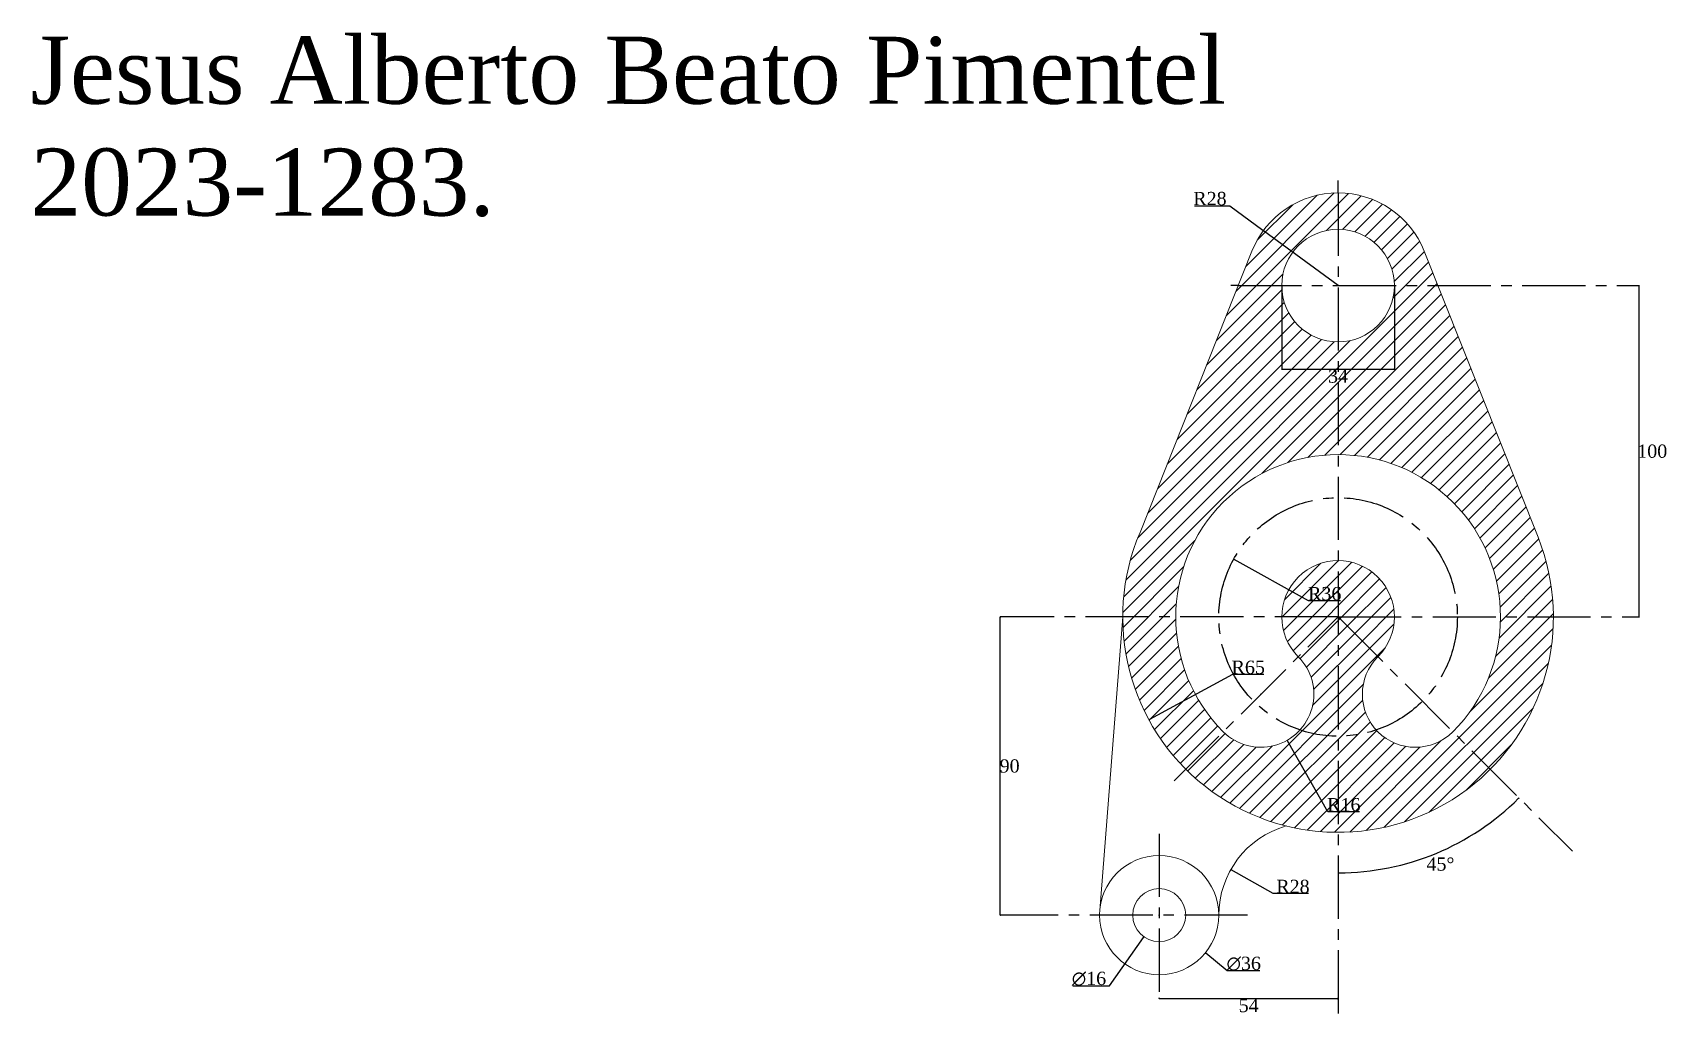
# Model space of a CAD drawing. Header units: millimetres. Extents: x 2201 to 2694, y 1933 to 2230.
import ezdxf

# ---------------------------------------------------------------- set-up
doc = ezdxf.new("R2010")
doc.units = ezdxf.units.MM
doc.linetypes.add('CENTER2', pattern=[28.575, 19.05, -3.175, 3.175, -3.175])
doc.layers.add('Alberto', color=1, linetype='CENTER2', lineweight=25)
doc.layers.add('Jesus', color=5, linetype='Continuous', lineweight=5, plot=False)
doc.styles.add('Jesus Beato Pimentel 2023-1283', font='times.ttf')
doc.dimstyles.new('Jesus Beato Pimentel', dxfattribs={"dimtxt": 4, "dimasz": 0.1805, "dimexe": 0.18, "dimexo": 0.0625, "dimgap": 0.09, "dimtad": 2, "dimtih": 1, "dimtoh": 1, "dimdec": 0, "dimzin": 0, "dimdsep": 46, "dimtxsty": 'Jesus Beato Pimentel 2023-1283', "dimblk": 'OPEN', "dimcen": 0.09, "dimclrd": 2, "dimclre": 2, "dimclrt": 2, "dimadec": 0, "dimazin": 0, "dimtfac": 1, "dimtdec": 0, "dimtofl": 0, "dimtmove": 0, "dimatfit": 3, "dimldrblk": 'OPEN', "dimfxl": 1, "dimtolj": 1, "dimtzin": 0, "dimlwd": 25, "dimarcsym": 0})
pattern_1 = [(45, (-2115.8225, -2707.716), (-2.245064, 2.245064), [])]

# ---------------------------------------------------------------- blocks, each defined once
blk = doc.blocks.new('_Open')
at = {"color": 0, "linetype": 'ByBlock', "lineweight": -2}
for p, q in [((-1, 0.2), (0, 0)), ((-1, -0.2), (0, 0)), ((0, 0), (-1, 0))]:
    blk.add_line(p, q, dxfattribs=at)
blk = doc.blocks.new('*D2')
at = {"color": 2, "lineweight": 25, "transparency": 16777216}
blk.add_line((2206.49, 2707.54), (2206.49, 2607.9), dxfattribs=at)
at = {"color": 2, "lineweight": -2, "transparency": 16777216}
for p, q in [((2206.56, 2707.72), (2206.67, 2707.72)), ((2206.56, 2607.72), (2206.67, 2607.72))]:
    blk.add_line(p, q, dxfattribs=at)
at = {"layer": 'Defpoints', "color": 0, "transparency": 16777216}
for p in [(2206.49, 2707.72), (2206.49, 2607.72), (2206.49, 2607.72)]:
    blk.add_point(p, dxfattribs=at)
at = {"color": 2, "lineweight": 25, "transparency": 16777216, "xscale": 0.1805, "yscale": 0.1805, "zscale": 0.1805}
for p, rotation in [((2206.49, 2707.72), 90), ((2206.49, 2607.72), 270)]:
    blk.add_blockref('_Open', p, dxfattribs=dict(at, rotation=rotation))
at = {"color": 2, "transparency": 16777216, "insert": (2210.56, 2657.72), "char_height": 4, "attachment_point": 5, "style": 'Jesus Beato Pimentel 2023-1283'}
blk.add_mtext('\\A1;100', dxfattribs=at)
blk = doc.blocks.new('*D3')
at = {"color": 2, "lineweight": -2, "transparency": 16777216}
for p, q in [((2098.73, 2707.65), (2098.73, 2682.34)), ((2132.73, 2707.65), (2132.73, 2682.34))]:
    blk.add_line(p, q, dxfattribs=at)
at = {"color": 2, "lineweight": 25, "transparency": 16777216}
blk.add_line((2098.91, 2682.52), (2132.55, 2682.52), dxfattribs=at)
at = {"layer": 'Defpoints', "color": 0, "transparency": 16777216}
for p in [(2098.73, 2707.72), (2132.73, 2707.72), (2132.73, 2682.52)]:
    blk.add_point(p, dxfattribs=at)
at = {"color": 2, "lineweight": 25, "transparency": 16777216, "xscale": 0.1805, "yscale": 0.1805, "zscale": 0.1805, "rotation": 180}
blk.add_blockref('_Open', (2098.73, 2682.52), dxfattribs=at)
at = {"color": 2, "lineweight": 25, "transparency": 16777216, "xscale": 0.1805, "yscale": 0.1805, "zscale": 0.1805}
blk.add_blockref('_Open', (2132.73, 2682.52), dxfattribs=at)
at = {"color": 2, "transparency": 16777216, "insert": (2115.73, 2680.4), "char_height": 4, "attachment_point": 5, "style": 'Jesus Beato Pimentel 2023-1283'}
blk.add_mtext('\\A1;34', dxfattribs=at)
blk = doc.blocks.new('*D4')
at = {"color": 2, "lineweight": 25, "transparency": 16777216}
for p, q in [((2072.34, 2731.84), (2083.01, 2731.84)), ((2083.01, 2731.84), (2093.05, 2724.44))]:
    blk.add_line(p, q, dxfattribs=at)
at = {"color": 2, "lineweight": -2, "transparency": 16777216}
for p, q in [((2115.64, 2707.72), (2115.82, 2707.72)), ((2115.73, 2707.63), (2115.73, 2707.81))]:
    blk.add_line(p, q, dxfattribs=at)
at = {"layer": 'Defpoints', "color": 0, "transparency": 16777216}
for p in [(2093.2, 2724.33), (2115.73, 2707.72)]:
    blk.add_point(p, dxfattribs=at)
at = {"color": 2, "lineweight": 25, "transparency": 16777216, "xscale": 0.1805, "yscale": 0.1805, "zscale": 0.1805, "rotation": 323.5961951111751}
blk.add_blockref('_Open', (2093.2, 2724.33), dxfattribs=at)
at = {"color": 2, "transparency": 16777216, "insert": (2077.05, 2733.97), "char_height": 4, "attachment_point": 5, "style": 'Jesus Beato Pimentel 2023-1283'}
blk.add_mtext('\\A1;R28', dxfattribs=at)
blk = doc.blocks.new('*D5')
at = {"color": 2, "lineweight": 25, "transparency": 16777216}
blk.add_line((2013.76, 2517.9), (2013.76, 2607.54), dxfattribs=at)
at = {"color": 2, "lineweight": -2, "transparency": 16777216}
for p, q in [((2013.82, 2607.72), (2013.94, 2607.72)), ((2013.82, 2517.72), (2013.94, 2517.72))]:
    blk.add_line(p, q, dxfattribs=at)
at = {"layer": 'Defpoints', "color": 0, "transparency": 16777216}
for p in [(2013.76, 2607.72), (2013.76, 2607.72), (2013.76, 2517.72)]:
    blk.add_point(p, dxfattribs=at)
at = {"color": 2, "lineweight": 25, "transparency": 16777216, "xscale": 0.1805, "yscale": 0.1805, "zscale": 0.1805}
for p, rotation in [((2013.76, 2607.72), 90), ((2013.76, 2517.72), 270)]:
    blk.add_blockref('_Open', p, dxfattribs=dict(at, rotation=rotation))
at = {"color": 2, "transparency": 16777216, "insert": (2016.58, 2562.72), "char_height": 4, "attachment_point": 5, "style": 'Jesus Beato Pimentel 2023-1283'}
blk.add_mtext('\\A1;90', dxfattribs=at)
blk = doc.blocks.new('*D6')
at = {"color": 2, "lineweight": -2, "transparency": 16777216}
for p, q in [((2061.64, 2517.72), (2061.82, 2517.72)), ((2061.73, 2517.63), (2061.73, 2517.81))]:
    blk.add_line(p, q, dxfattribs=at)
at = {"color": 2, "lineweight": 25, "transparency": 16777216}
for p, q in [((2046.7, 2496.34), (2057.03, 2511.02)), ((2035.66, 2496.34), (2046.7, 2496.34))]:
    blk.add_line(p, q, dxfattribs=at)
at = {"layer": 'Defpoints', "color": 0, "transparency": 16777216}
for p in [(2066.33, 2524.26), (2057.13, 2511.17)]:
    blk.add_point(p, dxfattribs=at)
at = {"color": 2, "lineweight": 25, "transparency": 16777216, "xscale": 0.1805, "yscale": 0.1805, "zscale": 0.1805, "rotation": 54.88434783546915}
blk.add_blockref('_Open', (2057.13, 2511.17), dxfattribs=at)
at = {"color": 2, "transparency": 16777216, "insert": (2040.53, 2498.51), "char_height": 4, "attachment_point": 5, "style": 'Jesus Beato Pimentel 2023-1283'}
blk.add_mtext('\\A1;∅16', dxfattribs=at)
blk = doc.blocks.new('*D7')
at = {"color": 2, "lineweight": -2, "transparency": 16777216}
for p, q in [((2061.73, 2492.61), (2061.73, 2492.72)), ((2115.73, 2492.61), (2115.73, 2492.72))]:
    blk.add_line(p, q, dxfattribs=at)
at = {"color": 2, "lineweight": 25, "transparency": 16777216}
blk.add_line((2061.91, 2492.54), (2115.55, 2492.54), dxfattribs=at)
at = {"layer": 'Defpoints', "color": 0, "transparency": 16777216}
for p in [(2061.73, 2492.54), (2115.73, 2492.54), (2115.73, 2492.54)]:
    blk.add_point(p, dxfattribs=at)
at = {"color": 2, "lineweight": 25, "transparency": 16777216, "xscale": 0.1805, "yscale": 0.1805, "zscale": 0.1805, "rotation": 180}
blk.add_blockref('_Open', (2061.73, 2492.54), dxfattribs=at)
at = {"color": 2, "lineweight": 25, "transparency": 16777216, "xscale": 0.1805, "yscale": 0.1805, "zscale": 0.1805}
blk.add_blockref('_Open', (2115.73, 2492.54), dxfattribs=at)
at = {"color": 2, "transparency": 16777216, "insert": (2088.73, 2490.42), "char_height": 4, "attachment_point": 5, "style": 'Jesus Beato Pimentel 2023-1283'}
blk.add_mtext('\\A1;54', dxfattribs=at)
blk = doc.blocks.new('*D8')
at = {"color": 2, "lineweight": 25, "transparency": 16777216}
for p, q in [((2096.13, 2524.24), (2083.49, 2531.35)), ((2106.8, 2524.24), (2096.13, 2524.24))]:
    blk.add_line(p, q, dxfattribs=at)
at = {"layer": 'Defpoints', "color": 0, "transparency": 16777216}
for p in [(2083.33, 2531.44), (2107.73, 2517.72)]:
    blk.add_point(p, dxfattribs=at)
at = {"color": 2, "lineweight": 25, "transparency": 16777216, "xscale": 0.1805, "yscale": 0.1805, "zscale": 0.1805, "rotation": 150.6453639732389}
blk.add_blockref('_Open', (2083.33, 2531.44), dxfattribs=at)
at = {"color": 2, "transparency": 16777216, "insert": (2102.1, 2526.37), "char_height": 4, "attachment_point": 5, "style": 'Jesus Beato Pimentel 2023-1283'}
blk.add_mtext('\\A1;R28', dxfattribs=at)
blk = doc.blocks.new('*D9')
at = {"color": 2, "lineweight": 25, "transparency": 16777216}
for p, q in [((2106.84, 2612.62), (2084.37, 2625.01)), ((2116.45, 2612.62), (2106.84, 2612.62))]:
    blk.add_line(p, q, dxfattribs=at)
at = {"layer": 'Defpoints', "color": 0, "transparency": 16777216}
for p in [(2084.21, 2625.1), (2115.73, 2607.72)]:
    blk.add_point(p, dxfattribs=at)
at = {"color": 2, "lineweight": 25, "transparency": 16777216, "xscale": 0.1805, "yscale": 0.1805, "zscale": 0.1805, "rotation": 151.1277990719863}
blk.add_blockref('_Open', (2084.21, 2625.1), dxfattribs=at)
at = {"color": 2, "transparency": 16777216, "insert": (2111.69, 2614.74), "char_height": 4, "attachment_point": 5, "style": 'Jesus Beato Pimentel 2023-1283'}
blk.add_mtext('\\A1;R36', dxfattribs=at)
blk = doc.blocks.new('*D10')
at = {"color": 2, "lineweight": -2, "transparency": 16777216}
for p, q in [((2092.31, 2584.38), (2092.49, 2584.38)), ((2092.4, 2584.29), (2092.4, 2584.47))]:
    blk.add_line(p, q, dxfattribs=at)
at = {"color": 2, "lineweight": 25, "transparency": 16777216}
for p, q in [((2112.63, 2548.9), (2100.41, 2570.32)), ((2122.23, 2548.9), (2112.63, 2548.9))]:
    blk.add_line(p, q, dxfattribs=at)
at = {"layer": 'Defpoints', "color": 0, "transparency": 16777216}
for p in [(2092.4, 2584.38), (2100.32, 2570.48)]:
    blk.add_point(p, dxfattribs=at)
at = {"color": 2, "lineweight": 25, "transparency": 16777216, "xscale": 0.1805, "yscale": 0.1805, "zscale": 0.1805, "rotation": 119.6866986259374}
blk.add_blockref('_Open', (2100.32, 2570.48), dxfattribs=at)
at = {"color": 2, "transparency": 16777216, "insert": (2117.47, 2551.02), "char_height": 4, "attachment_point": 5, "style": 'Jesus Beato Pimentel 2023-1283'}
blk.add_mtext('\\A1;R16', dxfattribs=at)
blk = doc.blocks.new('*D11')
at = {"color": 2, "lineweight": -2, "transparency": 16777216}
for p, q in [((2061.64, 2517.72), (2061.82, 2517.72)), ((2061.73, 2517.63), (2061.73, 2517.81))]:
    blk.add_line(p, q, dxfattribs=at)
at = {"color": 2, "lineweight": 25, "transparency": 16777216}
for p, q in [((2082.29, 2500.87), (2075.8, 2506.2)), ((2092.12, 2500.87), (2082.29, 2500.87))]:
    blk.add_line(p, q, dxfattribs=at)
at = {"layer": 'Defpoints', "color": 0, "transparency": 16777216}
for p in [(2047.81, 2529.12), (2075.66, 2506.31)]:
    blk.add_point(p, dxfattribs=at)
at = {"color": 2, "lineweight": 25, "transparency": 16777216, "xscale": 0.1805, "yscale": 0.1805, "zscale": 0.1805, "rotation": 140.6781939471413}
blk.add_blockref('_Open', (2075.66, 2506.31), dxfattribs=at)
at = {"color": 2, "transparency": 16777216, "insert": (2087.25, 2503.05), "char_height": 4, "attachment_point": 5, "style": 'Jesus Beato Pimentel 2023-1283'}
blk.add_mtext('\\A1;∅36', dxfattribs=at)
blk = doc.blocks.new('*D12')
at = {"color": 2, "lineweight": 25, "transparency": 16777216}
for p, q in [((2083.84, 2590.39), (2058.78, 2576.77)), ((2093.28, 2590.39), (2083.84, 2590.39))]:
    blk.add_line(p, q, dxfattribs=at)
at = {"layer": 'Defpoints', "color": 0, "transparency": 16777216}
for p in [(2115.73, 2607.72), (2058.62, 2576.68)]:
    blk.add_point(p, dxfattribs=at)
at = {"color": 2, "lineweight": 25, "transparency": 16777216, "xscale": 0.1805, "yscale": 0.1805, "zscale": 0.1805, "rotation": 208.5160613740941}
blk.add_blockref('_Open', (2058.62, 2576.68), dxfattribs=at)
at = {"color": 2, "transparency": 16777216, "insert": (2088.61, 2592.51), "char_height": 4, "attachment_point": 5, "style": 'Jesus Beato Pimentel 2023-1283'}
blk.add_mtext('\\A1;R65', dxfattribs=at)
blk = doc.blocks.new('*D13')
at = {"color": 2, "lineweight": 25, "transparency": 16777216}
blk.add_arc((2115.73, 2607.72), 77.23, 270.1339, 314.8661, dxfattribs=at)
at = {"layer": 'Defpoints', "color": 0, "transparency": 16777216}
for p in [(2115.73, 2735.72), (2115.73, 2607.72), (2186.44, 2537.01), (2135.72, 2533.11), (2115.73, 2487.98)]:
    blk.add_point(p, dxfattribs=at)
at = {"color": 2, "lineweight": 25, "transparency": 16777216, "xscale": 0.1805, "yscale": 0.1805, "zscale": 0.1805}
for p, rotation in [((2170.35, 2553.1), 44.93304917027981), ((2115.73, 2530.48), 180.0669508297204)]:
    blk.add_blockref('_Open', p, dxfattribs=dict(at, rotation=rotation))
at = {"color": 2, "transparency": 16777216, "insert": (2146.63, 2533.12), "char_height": 4, "attachment_point": 5, "style": 'Jesus Beato Pimentel 2023-1283'}
blk.add_mtext('\\A1;45°', dxfattribs=at)
blk = doc.blocks.new('PARCIAL 2')
at = {"true_color": 0x939598}
h = blk.add_hatch(dxfattribs=at)
h.set_pattern_fill('ANSI31', color=252)
h.set_pattern_definition(pattern_1)
h.paths.add_polyline_path([(11.93, -112.02), (-0.09, -100), (-0.09, -136, 0.081525), (11.42, -134.11, -0.400682)])
h.paths.add_polyline_path([(-0.09, -100), (-12.11, -112.02, -0.400682), (-11.6, -134.11, 0.081525), (-0.09, -136)])
h.paths.add_polyline_path([(-0.09, -136, -0.081525), (-11.6, -134.11, -0.427875), (-34.74, -134.65), (-46.05, -145.96, 0.198912), (-0.09, -165)])
h.paths.add_polyline_path([(34.56, -134.65, -0.427875), (11.42, -134.11, -0.081525), (-0.09, -136), (-0.09, -165, 0.198912), (45.87, -145.96)])
h.paths.add_polyline_path([(64.91, -100), (48.91, -100, -0.198912), (34.56, -134.65), (45.87, -145.96, 0.198912)])
h.paths.add_polyline_path([(-34.74, -134.65, -0.198912), (-49.09, -100), (-65.09, -100, 0.198912), (-46.05, -145.96)])
h.paths.add_polyline_path([(-0.09, -17, -0.414214), (-17.09, 0), (-30.23, 0), (-59.87, -74.49, 0.101171), (-65.09, -100), (-49.09, -100, -0.414214), (-0.09, -51)])
h.paths.add_polyline_path([(30.05, 0), (16.91, 0, -0.414214), (-0.09, -17), (-0.09, -51, -0.414214), (48.91, -100), (64.91, -100, 0.095037), (60.3, -75.95)])
h.paths.add_polyline_path([(25.92, 10.37, 0.307031), (-0.09, 28), (-0.09, 17, -0.414214), (16.91, 0), (30.05, 0)])
h.paths.add_polyline_path([(-13.76, 10.11), (-22.63, 16.62, 0.06423), (-26.11, 10.35), (-30.23, 0), (-17.09, 0, -0.160621)])
h.paths.add_polyline_path([(-0.09, 28, 0.238216), (-22.63, 16.62), (-13.76, 10.11, -0.237773), (-0.09, 17)])
h = blk.add_hatch(dxfattribs=at)
h.set_pattern_fill('ANSI31', color=252)
h.set_pattern_definition(pattern_1)
h.paths.add_polyline_path([(-0.09, -100), (-17.09, -100, 0.198912), (-12.11, -112.02)])
h.paths.add_polyline_path([(-0.09, -83, 0.414214), (-17.09, -100), (-0.09, -100)])
h.paths.add_polyline_path([(-0.09, -83), (-0.09, -100), (16.91, -100, 0.414214)])
h.paths.add_polyline_path([(16.91, -100), (-0.09, -100), (11.93, -112.02, 0.198912)])
at = {"color": 2}
blk.add_line((-22.63, 16.62), (-0.09, 0.09), dxfattribs=at)
at = {"layer": 'Alberto', "color": 1}
for q in [(-0.09, 31.68), (-0.09, -219.74)]:
    blk.add_line((-0.09, 28), q, dxfattribs=at)
at = {"layer": 'Alberto'}
for p, q in [((-30.23, 0), (-32.44, 0)), ((-30.23, 0), (90.67, 0)), ((-0.09, -100), (-102.06, -100)), ((-49.59, -149.5), (-0.09, -100)), ((-0.09, -100), (90.67, -100)), ((-0.09, -100), (70.62, -170.71)), ((-54.09, -165.47), (-54.09, -215.17)), ((-27.41, -190), (-102.06, -190))]:
    blk.add_line(p, q, dxfattribs=at)
blk.add_circle((-0.09, -100), 36, dxfattribs=at)
at = {"layer": 'Jesus'}
for p, q in [((-59.87, -74.49), (-26.11, 10.35)), ((25.93, 10.35), (60.3, -75.95)), ((-65.09, -100), (-72.03, -188.59))]:
    blk.add_line(p, q, dxfattribs=at)
for centre, radius in [((-0.09, 0), 17), ((-54.09, -190), 18), ((-54.09, -190), 8)]:
    blk.add_circle(centre, radius, dxfattribs=at)
for centre, radius, start, end in [((-0.09, 0), 28, 21.7036, 158.2964), ((-0.09, -100), 49, 315, 225), ((-0.09, -100), 65, 156.892, 21.7156), ((-0.09, -100), 17, 315, 225), ((-23.42, -123.33), 16, 225, 45), ((23.24, -123.33), 16, 135, 315), ((-8.09, -190), 28, 105.9456, 180)]:
    blk.add_arc(centre, radius, start, end, dxfattribs=at)
at = {"color": 0}
for center, mpoint, picture, middle in [((-0.09, 0), (-22.63, 16.62), '*D4', (-38.78, 24.13)), ((-0.09, -100), (-31.62, -82.62), '*D9', (-4.13, -95.1)), ((-0.09, -100), (-57.2, -131.03), '*D12', (-27.22, -117.33)), ((-23.42, -123.33), (-15.5, -137.23), '*D10', (1.65, -158.82)), ((-8.09, -190), (-32.49, -176.27), '*D8', (-13.73, -183.47))]:
    dim = blk.add_radius_dim(center=center, mpoint=mpoint, dimstyle='Jesus Beato Pimentel', dxfattribs=at)
    dim.commit()
    dim.dimension.update_dxf_attribs({"geometry": picture, "text_midpoint": middle, "dimtype": 132, "insert": (-2115.82, -2707.72)})
dim = blk.add_angular_dim_2l(base=(19.9, -174.6), line1=((-0.09, -100), (70.62, -170.71)), line2=((-0.09, 28), (-0.09, -219.74)), dimstyle='Jesus Beato Pimentel', dxfattribs=at)
dim.commit()
dim.dimension.update_dxf_attribs({"geometry": '*D13', "text_midpoint": (30.81, -174.59), "insert": (-2115.82, -2707.72)})
for base, p1, p2, picture, middle in [((16.91, -25.19), (-17.09, 0), (16.91, 0), '*D3', (-0.09, -27.32)), ((-0.09, -215.17), (-54.09, -215.17), (-0.09, -215.17), '*D7', (-27.09, -217.3))]:
    dim = blk.add_linear_dim(base=base, p1=p1, p2=p2, dimstyle='Jesus Beato Pimentel', dxfattribs=at)
    dim.commit()
    dim.dimension.update_dxf_attribs({"geometry": picture, "text_midpoint": middle, "insert": (-2115.82, -2707.72)})
for base, p1, p2, picture, middle in [((90.67, -100), (90.67, 0), (90.67, -100), '*D2', (94.74, -50)), ((-102.06, -100), (-102.06, -190), (-102.06, -100), '*D5', (-99.24, -145))]:
    dim = blk.add_linear_dim(base=base, p1=p1, p2=p2, angle=90, dimstyle='Jesus Beato Pimentel', dxfattribs=at)
    dim.commit()
    dim.dimension.update_dxf_attribs({"geometry": picture, "text_midpoint": middle, "insert": (-2115.82, -2707.72)})
for p1, p2, picture, middle in [((-68.01, -178.59), (-40.17, -201.41), '*D11', (-28.57, -206.84)), ((-49.49, -183.46), (-58.69, -196.54), '*D6', (-75.3, -211.38))]:
    dim = blk.add_diameter_dim_2p(p1=p1, p2=p2, dimstyle='Jesus Beato Pimentel', dxfattribs=at)
    dim.commit()
    dim.dimension.update_dxf_attribs({"geometry": picture, "text_midpoint": middle, "dimtype": 131, "insert": (-2115.82, -2707.72)})

msp = doc.modelspace()

# ---------------------------------------------------------------- block references
at = {"color": 0}
msp.add_blockref('PARCIAL 2', (2594.83, 2153.31), dxfattribs=at)

# ---------------------------------------------------------------- texts
at = {"color": 0, "insert": (2200.05, 2228.43), "char_height": 20.2429, "attachment_point": 1, "style": 'Jesus Beato Pimentel 2023-1283'}
msp.add_mtext_dynamic_manual_height_columns('Jesus Alberto Beato Pimentel 2023-1283.', width=405.9212, gutter_width=101.21, heights=[55.41], dxfattribs=at)

doc.saveas('drawing.dxf')
